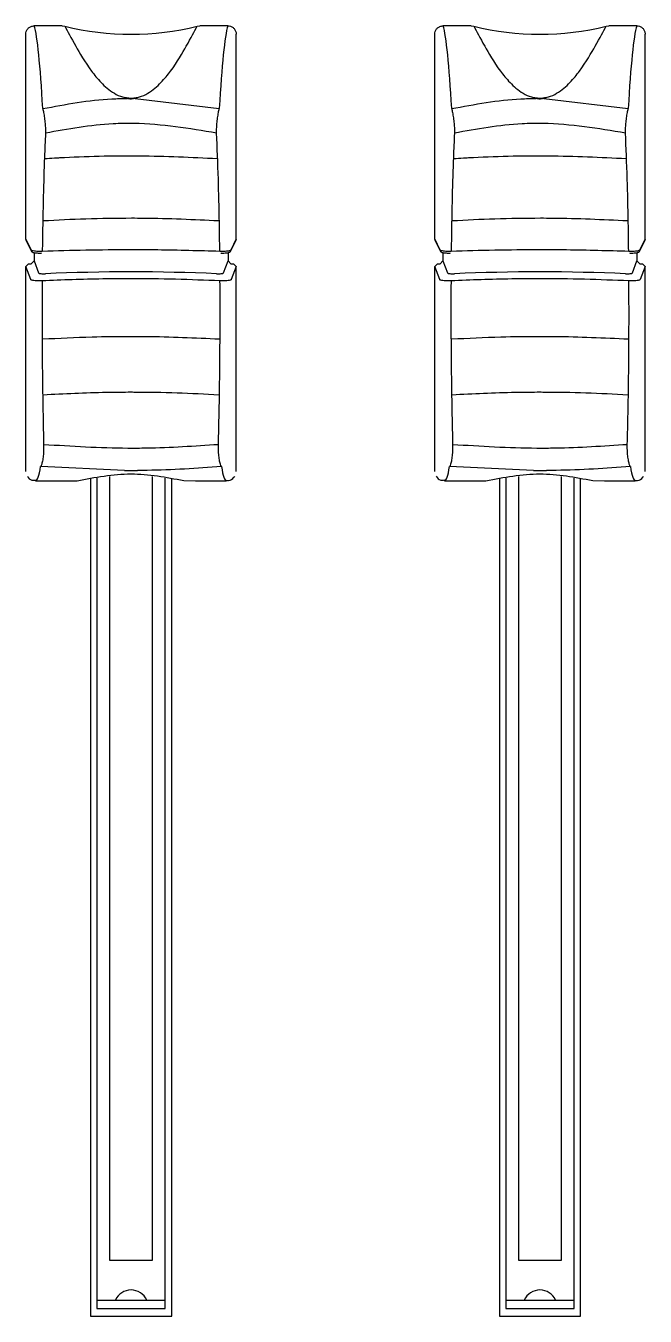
# Model space of a CAD drawing. Header units: inches. Extents: x 1.2 to 43.4, y 1.7 to 28.6.
# Drawn here: x 28.233 to 29.369, y 12.461 to 14.827 of the extents above; entities that cross this region are included whole.
import ezdxf

# ---------------------------------------------------------------- set-up
doc = ezdxf.new("R2010")
doc.units = ezdxf.units.IN
doc.header["$MEASUREMENT"] = 0
doc.layers.add('OBJECT', color=7, linetype='Continuous')

msp = doc.modelspace()

# ---------------------------------------------------------------- linework, layer by layer
for p, q in [((28.2992, 14.8272), (28.2483, 14.8272)), ((28.2992, 14.8272), (28.3041, 14.8266)), ((28.5472, 14.8266), (28.5521, 14.8272)), ((28.6031, 14.8272), (28.5521, 14.8272)), ((29.0492, 14.8272), (28.9983, 14.8272)), ((29.0492, 14.8272), (29.0541, 14.8266)), ((29.2972, 14.8266), (29.3021, 14.8272)), ((29.3531, 14.8272), (29.3021, 14.8272)), ((28.2327, 14.4356), (28.2327, 14.8117)), ((28.6187, 14.4356), (28.6187, 14.8117)), ((28.9827, 14.4356), (28.9827, 14.8117)), ((29.3687, 14.4356), (29.3687, 14.8117)), ((28.433, 14.694), (28.5876, 14.6753)), ((29.183, 14.694), (29.3376, 14.6753)), ((28.2327, 14.4356), (28.2422, 14.4165)), ((28.2332, 14.4334), (28.2327, 14.4356)), ((28.6091, 14.4165), (28.6187, 14.4356)), ((28.6187, 14.4356), (28.6181, 14.4334)), ((28.9827, 14.4356), (28.9922, 14.4165)), ((28.9832, 14.4334), (28.9827, 14.4356)), ((29.3591, 14.4165), (29.3687, 14.4356)), ((29.3687, 14.4356), (29.3681, 14.4334)), ((28.2332, 14.4334), (28.2427, 14.4143)), ((28.6086, 14.4143), (28.6181, 14.4334)), ((28.9832, 14.4334), (28.9927, 14.4143)), ((29.3586, 14.4143), (29.3681, 14.4334)), ((28.2327, 14.386), (28.2377, 14.3909)), ((28.2377, 14.3909), (28.2427, 14.3909)), ((28.2427, 14.3909), (28.2477, 14.3959)), ((28.2477, 14.4111), (28.2477, 14.3959)), ((28.2477, 14.3959), (28.256, 14.3739)), ((28.5953, 14.3739), (28.6036, 14.3959)), ((28.6036, 14.4112), (28.6036, 14.3959)), ((28.6036, 14.3959), (28.6086, 14.3909)), ((28.6086, 14.3909), (28.6137, 14.3909)), ((28.6137, 14.3909), (28.6187, 14.386)), ((28.9827, 14.386), (28.9877, 14.3909)), ((28.9877, 14.3909), (28.9927, 14.3909)), ((28.9927, 14.3909), (28.9977, 14.3959)), ((28.9977, 14.4111), (28.9977, 14.3959)), ((28.9977, 14.3959), (29.006, 14.3739)), ((29.3453, 14.3739), (29.3536, 14.3959)), ((29.3536, 14.4112), (29.3536, 14.3959)), ((29.3536, 14.3959), (29.3586, 14.3909)), ((29.3586, 14.3909), (29.3637, 14.3909)), ((29.3637, 14.3909), (29.3687, 14.386)), ((28.2327, 14.0099), (28.2327, 14.386)), ((28.2418, 14.3618), (28.2327, 14.386)), ((28.6187, 14.386), (28.6095, 14.3618)), ((28.6187, 14.0099), (28.6187, 14.386)), ((28.9827, 14.0099), (28.9827, 14.386)), ((28.9918, 14.3618), (28.9827, 14.386)), ((29.3687, 14.386), (29.3595, 14.3618)), ((29.3687, 14.0099), (29.3687, 14.386)), ((28.4137, 14.0117), (28.26, 14.0187)), ((29.1637, 14.0117), (29.01, 14.0187)), ((28.2507, 13.9928), (28.3103, 13.9928)), ((28.3512, 13.9961), (28.3512, 12.4607)), ((28.3632, 13.9976), (28.3632, 12.4751)), ((28.3863, 14.0005), (28.3863, 12.5635)), ((28.465, 12.5635), (28.465, 14.0005)), ((28.4882, 12.4751), (28.4882, 13.9976)), ((28.5002, 12.4607), (28.5002, 13.9961)), ((28.5438, 13.9928), (28.6006, 13.9928)), ((29.0007, 13.9928), (29.0603, 13.9928)), ((29.1012, 13.9961), (29.1012, 12.4607)), ((29.1132, 13.9976), (29.1132, 12.4751)), ((29.1363, 14.0005), (29.1363, 12.5635)), ((29.215, 12.5635), (29.215, 14.0005)), ((29.2382, 12.4751), (29.2382, 13.9976)), ((29.2502, 12.4607), (29.2502, 13.9961)), ((29.2938, 13.9928), (29.3506, 13.9928)), ((28.3863, 12.5635), (28.465, 12.5635)), ((29.1363, 12.5635), (29.215, 12.5635)), ((28.3632, 12.4903), (28.4882, 12.4903)), ((28.3632, 12.4751), (28.4882, 12.4751)), ((29.1132, 12.4903), (29.2382, 12.4903)), ((29.1132, 12.4751), (29.2382, 12.4751)), ((28.3512, 12.4607), (28.5002, 12.4607)), ((29.1012, 12.4607), (29.2502, 12.4607))]:
    msp.add_line(p, q)
for centre, radius, start, end in [((28.4257, 15.3153), 0.5036, 256.0343, 283.9657), ((29.1757, 15.3153), 0.5036, 256.0343, 283.9657), ((28.4694, 14.6799), 0.053, 163.4721, 164.5832), ((28.3819, 14.6799), 0.053, 15.4168, 16.5279), ((29.2194, 14.6799), 0.053, 163.4721, 164.5832), ((29.1319, 14.6799), 0.053, 15.4168, 16.5279), ((28.2472, 14.4165), 0.00494, 180.0311, 206.2194), ((28.6041, 14.4165), 0.00496, 333.7423, 359.9138), ((28.9972, 14.4165), 0.00494, 180.0311, 206.2194), ((29.3541, 14.4165), 0.00496, 333.7423, 359.9138), ((28.4257, 12.4772), 0.0316, 24.5217, 155.4783), ((29.1757, 12.4772), 0.0316, 24.5217, 155.4783)]:
    msp.add_arc(centre, radius, start, end)
for centre, major_axis, ratio, start_param, end_param in [((28.2468, 14.3013), (-0.0033, 0.534), 0.050493, 5.488096, 6.108339), ((28.6045, 14.3013), (0.0033, 0.534), 0.050493, 0.174847, 0.795089), ((28.9968, 14.3013), (-0.0033, 0.534), 0.050493, 5.488096, 6.108339), ((29.3545, 14.3013), (0.0033, 0.534), 0.050493, 0.174847, 0.795089), ((28.266, 14.3739), (0.01, 0), 0.147857, 3.193953, 5.021477), ((28.4257, 14.3043), (0.515, 0), 0.139026, 1.261708, 1.879885), ((28.5854, 14.3739), (0.01, 0), 0.147857, 4.403301, 6.230825), ((29.016, 14.3739), (0.01, 0), 0.147857, 3.193953, 5.021477), ((29.1757, 14.3043), (0.515, 0), 0.139026, 1.261708, 1.879885), ((29.3354, 14.3739), (0.01, 0), 0.147857, 4.403301, 6.230825), ((28.2464, 14.6712), (-0.0042, 0.6784), 0.050817, 3.141275, 3.418792), ((28.6049, 14.6712), (0.0042, 0.6784), 0.050817, 2.864394, 3.141911), ((28.9964, 14.6712), (-0.0042, 0.6784), 0.050817, 3.141275, 3.418792), ((29.3549, 14.6712), (0.0042, 0.6784), 0.050817, 2.864394, 3.141911)]:
    msp.add_ellipse(centre, major_axis=major_axis, ratio=ratio, start_param=start_param, end_param=end_param)
for points, knots in [([(28.2327, 14.8117), (28.2328, 14.8134), (28.2332, 14.8169), (28.2359, 14.8215), (28.2398, 14.825), (28.2442, 14.8269), (28.2471, 14.8271), (28.2483, 14.8272)], [0, 0, 0, 0, 0.214856, 0.429664, 0.644194, 0.85861, 1, 1, 1, 1]), ([(28.3041, 14.8266), (28.3097, 14.8163), (28.3196, 14.7981), (28.3442, 14.7547), (28.3696, 14.7232), (28.3887, 14.706), (28.4071, 14.6971), (28.4157, 14.6955), (28.4186, 14.695)], [0, 0, 0, 0, 0.385236, 0.682535, 0.801561, 0.919708, 0.973705, 1, 1, 1, 1]), ([(28.4327, 14.695), (28.4356, 14.6955), (28.4442, 14.6971), (28.4626, 14.706), (28.4817, 14.7232), (28.5071, 14.7547), (28.5317, 14.7981), (28.5416, 14.8163), (28.5472, 14.8266)], [0, 0, 0, 0, 0.026295, 0.080292, 0.198439, 0.317465, 0.614764, 1, 1, 1, 1]), ([(28.6031, 14.8272), (28.6048, 14.827), (28.6083, 14.8266), (28.613, 14.824), (28.6165, 14.82), (28.6184, 14.8157), (28.6186, 14.8128), (28.6187, 14.8117)], [0, 0, 0, 0, 0.214811, 0.429658, 0.644213, 0.858624, 1, 1, 1, 1]), ([(28.9827, 14.8117), (28.9828, 14.8134), (28.9832, 14.8169), (28.9859, 14.8215), (28.9898, 14.825), (28.9942, 14.8269), (28.9971, 14.8271), (28.9983, 14.8272)], [0, 0, 0, 0, 0.214856, 0.429664, 0.644194, 0.85861, 1, 1, 1, 1]), ([(29.0541, 14.8266), (29.0597, 14.8163), (29.0696, 14.7981), (29.0942, 14.7547), (29.1196, 14.7232), (29.1387, 14.706), (29.1571, 14.6971), (29.1657, 14.6955), (29.1686, 14.695)], [0, 0, 0, 0, 0.385236, 0.682535, 0.801561, 0.919708, 0.973705, 1, 1, 1, 1]), ([(29.1827, 14.695), (29.1856, 14.6955), (29.1942, 14.6971), (29.2126, 14.706), (29.2317, 14.7232), (29.2571, 14.7547), (29.2817, 14.7981), (29.2916, 14.8163), (29.2972, 14.8266)], [0, 0, 0, 0, 0.026295, 0.080292, 0.198439, 0.317465, 0.614764, 1, 1, 1, 1]), ([(29.3531, 14.8272), (29.3548, 14.827), (29.3583, 14.8266), (29.363, 14.824), (29.3665, 14.82), (29.3684, 14.8157), (29.3686, 14.8128), (29.3687, 14.8117)], [0, 0, 0, 0, 0.214811, 0.429658, 0.644213, 0.858624, 1, 1, 1, 1]), ([(28.2638, 14.6753), (28.3057, 14.6832), (28.3567, 14.6928), (28.4091, 14.6938), (28.4183, 14.694)], [0, 0, 0, 0, 0.824173, 1, 1, 1, 1]), ([(28.2638, 14.6753), (28.2643, 14.673), (28.2654, 14.6681), (28.2669, 14.6584), (28.2681, 14.6481), (28.2689, 14.6381), (28.2688, 14.633), (28.2688, 14.6304)], [0, 0, 0, 0, 0.178682, 0.389455, 0.593992, 0.796184, 1, 1, 1, 1]), ([(28.433, 14.694), (28.4313, 14.6936), (28.4274, 14.6927), (28.4221, 14.6929), (28.4191, 14.6938), (28.4183, 14.694)], [0, 0, 0, 0, 0.349991, 0.834612, 1, 1, 1, 1]), ([(28.4186, 14.695), (28.4224, 14.6947), (28.4271, 14.6944), (28.4318, 14.6949), (28.4327, 14.695)], [0, 0, 0, 0, 0.795067, 1, 1, 1, 1]), ([(28.5825, 14.6304), (28.5825, 14.633), (28.5825, 14.6381), (28.5832, 14.6481), (28.5844, 14.6584), (28.5859, 14.6681), (28.587, 14.673), (28.5876, 14.6753)], [0, 0, 0, 0, 0.203816, 0.406008, 0.610545, 0.821318, 1, 1, 1, 1]), ([(29.0138, 14.6753), (29.0557, 14.6832), (29.1067, 14.6928), (29.1591, 14.6938), (29.1683, 14.694)], [0, 0, 0, 0, 0.824173, 1, 1, 1, 1]), ([(29.0138, 14.6753), (29.0143, 14.673), (29.0154, 14.6681), (29.0169, 14.6584), (29.0181, 14.6481), (29.0189, 14.6381), (29.0188, 14.633), (29.0188, 14.6304)], [0, 0, 0, 0, 0.178682, 0.389455, 0.593992, 0.796184, 1, 1, 1, 1]), ([(29.183, 14.694), (29.1813, 14.6936), (29.1774, 14.6927), (29.1721, 14.6929), (29.1691, 14.6938), (29.1683, 14.694)], [0, 0, 0, 0, 0.349991, 0.834612, 1, 1, 1, 1]), ([(29.1686, 14.695), (29.1724, 14.6947), (29.1771, 14.6944), (29.1818, 14.6949), (29.1827, 14.695)], [0, 0, 0, 0, 0.795067, 1, 1, 1, 1]), ([(29.3325, 14.6304), (29.3325, 14.633), (29.3325, 14.6381), (29.3332, 14.6481), (29.3344, 14.6584), (29.3359, 14.6681), (29.337, 14.673), (29.3376, 14.6753)], [0, 0, 0, 0, 0.203816, 0.406008, 0.610545, 0.821318, 1, 1, 1, 1]), ([(28.5825, 14.6304), (28.5324, 14.6388), (28.4697, 14.6492), (28.3633, 14.6472), (28.3098, 14.6377), (28.2688, 14.6304)], [0, 0, 0, 0, 0.48183, 0.603063, 1, 1, 1, 1]), ([(29.3325, 14.6304), (29.2824, 14.6388), (29.2197, 14.6492), (29.1133, 14.6472), (29.0598, 14.6377), (29.0188, 14.6304)], [0, 0, 0, 0, 0.48183, 0.603063, 1, 1, 1, 1]), ([(28.2688, 14.6304), (28.2682, 14.6159), (28.2665, 14.5806), (28.2646, 14.5148), (28.2634, 14.4551), (28.263, 14.4203), (28.2629, 14.414)], [0, 0, 0, 0, 0.23639, 0.574704, 0.922829, 1, 1, 1, 1]), ([(28.5884, 14.414), (28.5882, 14.4315), (28.5875, 14.4777), (28.5858, 14.5537), (28.5837, 14.6032), (28.5825, 14.6304)], [0, 0, 0, 0, 0.2158517, 0.5694068, 1, 1, 1, 1]), ([(29.0188, 14.6304), (29.0182, 14.6159), (29.0165, 14.5806), (29.0146, 14.5148), (29.0134, 14.4551), (29.013, 14.4203), (29.0129, 14.414)], [0, 0, 0, 0, 0.23639, 0.574704, 0.922829, 1, 1, 1, 1]), ([(29.3384, 14.414), (29.3382, 14.4315), (29.3375, 14.4777), (29.3358, 14.5537), (29.3337, 14.6032), (29.3325, 14.6304)], [0, 0, 0, 0, 0.2158517, 0.5694068, 1, 1, 1, 1]), ([(28.5838, 14.5831), (28.5366, 14.5854), (28.4416, 14.59), (28.3383, 14.5872), (28.2823, 14.5841), (28.2732, 14.5835), (28.2673, 14.5831)], [0, 0, 0, 0, 0.45231, 0.909806, 0.941019, 1, 1, 1, 1]), ([(29.3338, 14.5831), (29.2866, 14.5854), (29.1916, 14.59), (29.0883, 14.5872), (29.0323, 14.5841), (29.0232, 14.5835), (29.0173, 14.5831)], [0, 0, 0, 0, 0.45231, 0.909806, 0.941019, 1, 1, 1, 1]), ([(28.5863, 14.4693), (28.5408, 14.4714), (28.4881, 14.4739), (28.4059, 14.4742), (28.3433, 14.4734), (28.2906, 14.4706), (28.2647, 14.4693)], [0, 0, 0, 0, 0.428707, 0.496174, 0.752971, 1, 1, 1, 1]), ([(29.3363, 14.4693), (29.2908, 14.4714), (29.2381, 14.4739), (29.1559, 14.4742), (29.0933, 14.4734), (29.0406, 14.4706), (29.0147, 14.4693)], [0, 0, 0, 0, 0.428707, 0.496174, 0.752971, 1, 1, 1, 1]), ([(28.2422, 14.4165), (28.2425, 14.4162), (28.243, 14.4156), (28.2461, 14.4148), (28.2504, 14.4142), (28.2555, 14.4139), (28.2598, 14.4138), (28.2622, 14.414), (28.2629, 14.414)], [0, 0, 0, 0, 0.18697, 0.374501, 0.560676, 0.743141, 0.921854, 1, 1, 1, 1]), ([(28.2428, 14.4144), (28.2429, 14.414), (28.2433, 14.4133), (28.2443, 14.4124), (28.2453, 14.4118), (28.2464, 14.4114), (28.2481, 14.411), (28.251, 14.4107), (28.2554, 14.4105), (28.259, 14.4104), (28.2609, 14.4105), (28.2614, 14.4106)], [0, 0, 0, 0, 0.050718, 0.110375, 0.16725, 0.230572, 0.338456, 0.559357, 0.74062, 0.930051, 1, 1, 1, 1]), ([(28.2629, 14.414), (28.2893, 14.4148), (28.342, 14.4165), (28.4005, 14.4169), (28.4446, 14.4169), (28.5002, 14.4166), (28.5508, 14.4151), (28.5884, 14.414)], [0, 0, 0, 0, 0.24841, 0.49682, 0.527005, 0.647842, 1, 1, 1, 1]), ([(28.5884, 14.414), (28.5901, 14.4139), (28.5934, 14.4138), (28.5986, 14.414), (28.6032, 14.4144), (28.6068, 14.4151), (28.6087, 14.4159), (28.609, 14.4163), (28.6091, 14.4165)], [0, 0, 0, 0, 0.177018, 0.353991, 0.530707, 0.709637, 0.892201, 1, 1, 1, 1]), ([(28.5901, 14.4106), (28.5906, 14.4105), (28.5925, 14.4104), (28.5961, 14.4105), (28.6003, 14.4107), (28.6032, 14.411), (28.605, 14.4114), (28.6067, 14.4121), (28.608, 14.4132), (28.6084, 14.4141), (28.6085, 14.4144)], [0, 0, 0, 0, 0.070202, 0.259477, 0.445461, 0.643015, 0.772802, 0.873065, 0.956976, 1, 1, 1, 1]), ([(28.9922, 14.4165), (28.9925, 14.4162), (28.993, 14.4156), (28.9961, 14.4148), (29.0004, 14.4142), (29.0055, 14.4139), (29.0098, 14.4138), (29.0122, 14.414), (29.0129, 14.414)], [0, 0, 0, 0, 0.18697, 0.374501, 0.560676, 0.743141, 0.921854, 1, 1, 1, 1]), ([(28.9928, 14.4144), (28.9929, 14.414), (28.9933, 14.4133), (28.9943, 14.4124), (28.9953, 14.4118), (28.9964, 14.4114), (28.9981, 14.411), (29.001, 14.4107), (29.0054, 14.4105), (29.009, 14.4104), (29.0109, 14.4105), (29.0114, 14.4106)], [0, 0, 0, 0, 0.050718, 0.110375, 0.16725, 0.230572, 0.338456, 0.559357, 0.74062, 0.930051, 1, 1, 1, 1]), ([(29.0129, 14.414), (29.0393, 14.4148), (29.092, 14.4165), (29.1505, 14.4169), (29.1946, 14.4169), (29.2502, 14.4166), (29.3008, 14.4151), (29.3384, 14.414)], [0, 0, 0, 0, 0.24841, 0.49682, 0.527005, 0.647842, 1, 1, 1, 1]), ([(29.3384, 14.414), (29.3401, 14.4139), (29.3434, 14.4138), (29.3486, 14.414), (29.3532, 14.4144), (29.3568, 14.4151), (29.3587, 14.4159), (29.359, 14.4163), (29.3591, 14.4165)], [0, 0, 0, 0, 0.177018, 0.353991, 0.530707, 0.709637, 0.892201, 1, 1, 1, 1]), ([(29.3401, 14.4106), (29.3406, 14.4105), (29.3425, 14.4104), (29.3461, 14.4105), (29.3503, 14.4107), (29.3532, 14.411), (29.355, 14.4114), (29.3567, 14.4121), (29.358, 14.4132), (29.3584, 14.4141), (29.3585, 14.4144)], [0, 0, 0, 0, 0.070202, 0.259477, 0.445461, 0.643015, 0.772802, 0.873065, 0.956976, 1, 1, 1, 1]), ([(28.2625, 14.3594), (28.2608, 14.3594), (28.2573, 14.3592), (28.2521, 14.3594), (28.2474, 14.3598), (28.2439, 14.3605), (28.2421, 14.3612), (28.2419, 14.3616), (28.2418, 14.3618)], [0, 0, 0, 0, 0.181493, 0.362968, 0.544416, 0.726223, 0.908504, 1, 1, 1, 1]), ([(28.2625, 14.3594), (28.2624, 14.3259), (28.2623, 14.2628), (28.2632, 14.1606), (28.2646, 14.0958), (28.2654, 14.0596)], [0, 0, 0, 0, 0.33474, 0.629276, 1, 1, 1, 1]), ([(28.5888, 14.3594), (28.5619, 14.3605), (28.5081, 14.3627), (28.4484, 14.3633), (28.4037, 14.3632), (28.349, 14.3628), (28.2993, 14.3609), (28.2625, 14.3594)], [0, 0, 0, 0, 0.252922, 0.505844, 0.535963, 0.656536, 1, 1, 1, 1]), ([(28.5859, 14.0596), (28.5864, 14.0786), (28.5875, 14.1255), (28.5886, 14.2046), (28.5891, 14.2865), (28.5889, 14.3378), (28.5888, 14.3594)], [0, 0, 0, 0, 0.1969487, 0.4861234, 0.7836845, 1, 1, 1, 1]), ([(28.6095, 14.3618), (28.6093, 14.3615), (28.6087, 14.3609), (28.6058, 14.3601), (28.6016, 14.3596), (28.5966, 14.3593), (28.5921, 14.3593), (28.5896, 14.3594), (28.5888, 14.3594)], [0, 0, 0, 0, 0.182819, 0.365724, 0.548454, 0.730718, 0.912494, 1, 1, 1, 1]), ([(29.0125, 14.3594), (29.0108, 14.3594), (29.0073, 14.3592), (29.0021, 14.3594), (28.9974, 14.3598), (28.9939, 14.3605), (28.9921, 14.3612), (28.9919, 14.3616), (28.9918, 14.3618)], [0, 0, 0, 0, 0.181493, 0.362968, 0.544416, 0.726223, 0.908504, 1, 1, 1, 1]), ([(29.0125, 14.3594), (29.0124, 14.3259), (29.0123, 14.2628), (29.0132, 14.1606), (29.0146, 14.0958), (29.0154, 14.0596)], [0, 0, 0, 0, 0.33474, 0.629276, 1, 1, 1, 1]), ([(29.3388, 14.3594), (29.3119, 14.3605), (29.2581, 14.3627), (29.1984, 14.3633), (29.1537, 14.3632), (29.099, 14.3628), (29.0493, 14.3609), (29.0125, 14.3594)], [0, 0, 0, 0, 0.252922, 0.505844, 0.535963, 0.656536, 1, 1, 1, 1]), ([(29.3359, 14.0596), (29.3364, 14.0786), (29.3375, 14.1255), (29.3386, 14.2046), (29.3391, 14.2865), (29.3389, 14.3378), (29.3388, 14.3594)], [0, 0, 0, 0, 0.1969487, 0.4861234, 0.7836845, 1, 1, 1, 1]), ([(29.3595, 14.3618), (29.3593, 14.3615), (29.3587, 14.3609), (29.3558, 14.3601), (29.3516, 14.3596), (29.3466, 14.3593), (29.3421, 14.3593), (29.3396, 14.3594), (29.3388, 14.3594)], [0, 0, 0, 0, 0.182819, 0.365724, 0.548454, 0.730718, 0.912494, 1, 1, 1, 1]), ([(28.5879, 14.2523), (28.5429, 14.2544), (28.4889, 14.2569), (28.41, 14.2571), (28.346, 14.2564), (28.2936, 14.2538), (28.2637, 14.2523)], [0, 0, 0, 0, 0.420317, 0.505079, 0.717721, 1, 1, 1, 1]), ([(29.3379, 14.2523), (29.2929, 14.2544), (29.2389, 14.2569), (29.16, 14.2571), (29.096, 14.2564), (29.0436, 14.2538), (29.0137, 14.2523)], [0, 0, 0, 0, 0.420317, 0.505079, 0.717721, 1, 1, 1, 1]), ([(28.587, 14.1501), (28.5615, 14.1514), (28.5106, 14.1542), (28.4539, 14.155), (28.4107, 14.155), (28.3542, 14.1546), (28.303, 14.152), (28.2646, 14.1501)], [0, 0, 0, 0, 0.24269, 0.485376, 0.515759, 0.637395, 1, 1, 1, 1]), ([(29.337, 14.1501), (29.3115, 14.1514), (29.2606, 14.1542), (29.2039, 14.155), (29.1607, 14.155), (29.1042, 14.1546), (29.053, 14.152), (29.0146, 14.1501)], [0, 0, 0, 0, 0.24269, 0.485376, 0.515759, 0.637395, 1, 1, 1, 1]), ([(28.2654, 14.0596), (28.2654, 14.0571), (28.2655, 14.051), (28.2649, 14.0409), (28.2637, 14.0309), (28.262, 14.0233), (28.2607, 14.0199), (28.2601, 14.0189), (28.26, 14.0187)], [0, 0, 0, 0, 0.155387, 0.362001, 0.574125, 0.787348, 0.968022, 1, 1, 1, 1]), ([(28.2654, 14.0596), (28.3166, 14.0564), (28.3788, 14.0525), (28.4875, 14.0531), (28.5422, 14.0567), (28.5859, 14.0596)], [0, 0, 0, 0, 0.482261, 0.585617, 1, 1, 1, 1]), ([(28.5914, 14.0187), (28.5907, 14.0201), (28.5894, 14.0228), (28.5877, 14.0309), (28.5864, 14.0409), (28.5858, 14.051), (28.5859, 14.0571), (28.5859, 14.0596)], [0, 0, 0, 0, 0.2123336, 0.4256431, 0.6378526, 0.8445506, 1, 1, 1, 1]), ([(29.0154, 14.0596), (29.0154, 14.0571), (29.0155, 14.051), (29.0149, 14.0409), (29.0137, 14.0309), (29.012, 14.0233), (29.0107, 14.0199), (29.0101, 14.0189), (29.01, 14.0187)], [0, 0, 0, 0, 0.155387, 0.362001, 0.574125, 0.787348, 0.968022, 1, 1, 1, 1]), ([(29.0154, 14.0596), (29.0666, 14.0564), (29.1288, 14.0525), (29.2375, 14.0531), (29.2922, 14.0567), (29.3359, 14.0596)], [0, 0, 0, 0, 0.482261, 0.585617, 1, 1, 1, 1]), ([(29.3414, 14.0187), (29.3407, 14.0201), (29.3394, 14.0228), (29.3377, 14.0309), (29.3364, 14.0409), (29.3358, 14.051), (29.3359, 14.0571), (29.3359, 14.0596)], [0, 0, 0, 0, 0.2123336, 0.4256431, 0.6378526, 0.8445506, 1, 1, 1, 1]), ([(28.5914, 14.0187), (28.5464, 14.0156), (28.4957, 14.0121), (28.4436, 14.0117), (28.4376, 14.0117)], [0, 0, 0, 0, 0.886615, 1, 1, 1, 1]), ([(29.3414, 14.0187), (29.2964, 14.0156), (29.2457, 14.0121), (29.1936, 14.0117), (29.1876, 14.0117)], [0, 0, 0, 0, 0.886615, 1, 1, 1, 1]), ([(28.2355, 14.001), (28.2376, 13.9979), (28.2406, 13.9933), (28.2484, 13.9941), (28.2509, 13.9943)], [0, 0, 0, 0, 0.675806, 1, 1, 1, 1]), ([(28.3266, 13.993), (28.3596, 13.9992), (28.4249, 14.0115), (28.4902, 13.9993), (28.5225, 13.9933)], [0, 0, 0, 0, 0.505891, 1, 1, 1, 1]), ([(28.6004, 13.994), (28.6017, 13.9936), (28.6076, 13.9918), (28.6133, 13.9978), (28.6154, 14.0004), (28.6158, 14.001)], [0, 0, 0, 0, 0.18537, 0.830061, 1, 1, 1, 1]), ([(28.9855, 14.001), (28.9876, 13.9979), (28.9906, 13.9933), (28.9984, 13.9941), (29.0009, 13.9943)], [0, 0, 0, 0, 0.675806, 1, 1, 1, 1]), ([(29.0766, 13.993), (29.1096, 13.9992), (29.1749, 14.0115), (29.2402, 13.9993), (29.2725, 13.9933)], [0, 0, 0, 0, 0.505891, 1, 1, 1, 1]), ([(29.3504, 13.994), (29.3517, 13.9936), (29.3576, 13.9918), (29.3633, 13.9978), (29.3654, 14.0004), (29.3658, 14.001)], [0, 0, 0, 0, 0.18537, 0.830061, 1, 1, 1, 1])]:
    msp.add_open_spline(points, degree=3, knots=knots)
at = {"layer": 'OBJECT'}
for p, q in [((28.4137, 14.0117), (28.4376, 14.0117)), ((29.1637, 14.0117), (29.1876, 14.0117)), ((28.3103, 13.9928), (28.3266, 13.993)), ((28.5225, 13.9933), (28.5438, 13.9928)), ((29.0603, 13.9928), (29.0766, 13.993)), ((29.2725, 13.9933), (29.2938, 13.9928))]:
    msp.add_line(p, q, dxfattribs=at)

doc.saveas('drawing.dxf')
